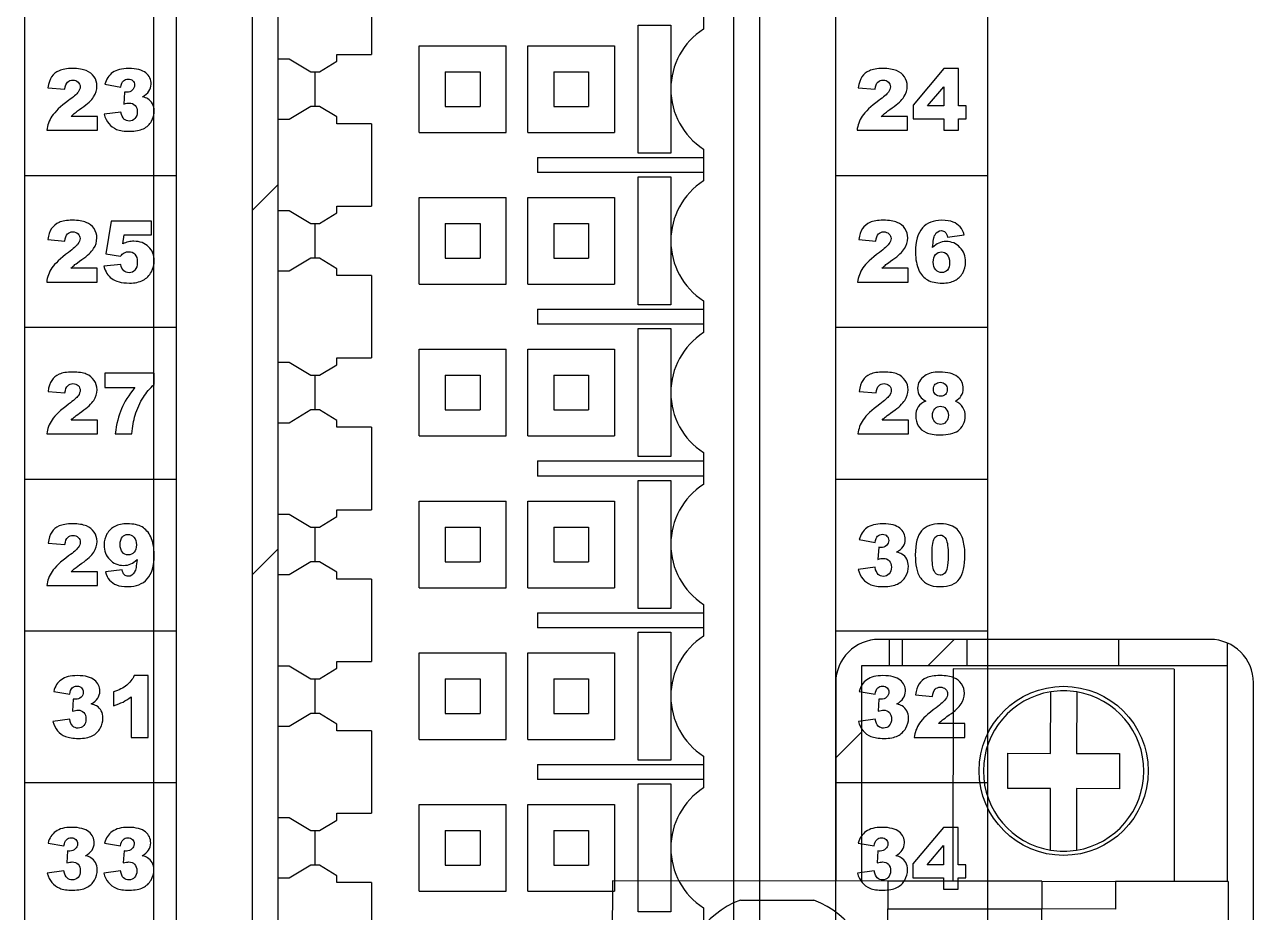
# Model space of a CAD drawing. Header units: millimetres. Extents: x 40 to 426, y -286 to 20.
# Drawn here: x 278.77 to 307.1, y -203.88 to -183.4 of the extents above; entities that cross this region are included whole.
import ezdxf

# ---------------------------------------------------------------- set-up
doc = ezdxf.new("R2010")
doc.units = ezdxf.units.MM
doc.layers.add('02___PRT_ALL_AXES', color=7, linetype='Continuous')

# ---------------------------------------------------------------- blocks, each defined once
blk = doc.blocks.new('MOD_DIM780')
at = {"linetype": 'Continuous'}
for p, q in [((115.619, 48.361), (115.619, 128.861)), ((126.119, 48.361), (126.119, 128.861)), ((115.019, 128.161), (115.019, 48.561)), ((126.719, 48.561), (126.719, 128.161)), ((109.769, 125.111), (109.769, 51.611)), ((113.269, 51.611), (113.269, 125.111)), ((128.469, 51.611), (128.469, 125.111)), ((131.969, 125.111), (131.969, 51.611)), ((117.769, 87.811), (117.769, 85.911)), ((125.419, 87.228), (125.419, 86.494)), ((123.918, 83.636), (123.918, 86.586)), ((123.918, 86.586), (124.669, 86.586)), ((124.669, 86.586), (124.669, 85.115)), ((116.97, 85.753), (116.969, 85.911)), ((116.969, 85.911), (117.769, 85.911)), ((118.869, 84.111), (118.869, 86.111)), ((118.869, 86.111), (120.869, 86.111)), ((120.869, 84.111), (120.869, 86.111)), ((121.369, 84.111), (121.369, 86.111)), ((121.369, 86.111), (123.369, 86.111)), ((123.369, 86.111), (123.369, 84.111)), ((115.619, 85.811), (115.869, 85.811)), ((115.869, 85.811), (116.369, 85.511)), ((116.566, 85.511), (116.97, 85.753)), ((130.963, 85.585), (130.254, 84.742)), ((131.302, 85.585), (130.963, 85.585)), ((131.302, 84.724), (131.302, 85.585)), ((116.369, 85.511), (116.566, 85.511)), ((116.469, 84.711), (116.469, 85.511)), ((119.469, 85.511), (119.469, 84.711)), ((119.469, 85.511), (120.269, 85.511)), ((120.269, 85.511), (120.269, 84.711)), ((121.969, 85.511), (121.969, 84.711)), ((121.969, 85.511), (122.769, 85.511)), ((122.769, 85.511), (122.769, 84.711)), ((110.309, 85.138), (110.698, 85.106)), ((111.623, 85.222), (111.991, 85.156)), ((112.075, 85.043), (112.054, 84.765)), ((124.669, 85.107), (124.669, 83.636)), ((128.99, 85.138), (129.379, 85.106)), ((130.587, 84.724), (130.963, 85.164)), ((130.963, 85.164), (130.963, 84.724)), ((116.369, 84.711), (115.869, 84.41)), ((116.566, 84.711), (116.369, 84.711)), ((116.97, 84.468), (116.566, 84.711)), ((119.469, 84.711), (120.269, 84.711)), ((121.969, 84.711), (122.769, 84.711)), ((130.254, 84.742), (130.254, 84.422)), ((130.963, 84.724), (130.587, 84.724)), ((131.477, 84.724), (131.302, 84.724)), ((131.477, 84.422), (131.477, 84.724)), ((111.447, 84.478), (110.84, 84.478)), ((111.447, 84.161), (111.447, 84.478)), ((111.991, 84.582), (111.602, 84.53)), ((116.969, 84.311), (116.97, 84.468)), ((130.128, 84.478), (129.521, 84.478)), ((130.128, 84.161), (130.128, 84.478)), ((110.28, 84.161), (111.447, 84.161)), ((115.869, 84.41), (115.619, 84.41)), ((117.769, 84.311), (116.969, 84.311)), ((117.769, 84.311), (117.769, 82.411)), ((128.961, 84.161), (130.128, 84.161)), ((130.254, 84.422), (130.963, 84.422)), ((130.963, 84.422), (130.963, 84.161)), ((130.963, 84.161), (131.302, 84.161)), ((131.302, 84.422), (131.477, 84.422)), ((131.302, 84.161), (131.302, 84.422)), ((118.869, 84.111), (120.869, 84.111)), ((121.369, 84.111), (123.369, 84.111)), ((124.669, 83.636), (123.918, 83.636)), ((125.419, 83.728), (125.419, 82.994)), ((121.594, 83.536), (121.594, 83.186)), ((121.594, 83.536), (125.419, 83.536)), ((113.269, 83.111), (109.769, 83.111)), ((125.419, 83.186), (121.594, 83.186)), ((123.918, 80.136), (123.918, 83.086)), ((123.918, 83.086), (124.669, 83.086)), ((124.669, 83.086), (124.669, 81.615)), ((131.969, 83.111), (128.469, 83.111)), ((115.019, 82.312), (115.619, 82.912)), ((118.869, 80.611), (118.869, 82.611)), ((118.869, 82.611), (120.869, 82.611)), ((120.869, 80.611), (120.869, 82.611)), ((121.369, 80.611), (121.369, 82.611)), ((121.369, 82.611), (123.369, 82.611)), ((123.369, 82.611), (123.369, 80.611)), ((115.619, 82.311), (115.869, 82.311)), ((115.869, 82.311), (116.369, 82.011)), ((116.566, 82.011), (116.97, 82.253)), ((116.97, 82.253), (116.969, 82.411)), ((116.969, 82.411), (117.769, 82.411)), ((111.769, 82.061), (111.646, 81.308)), ((112.693, 82.061), (111.769, 82.061)), ((112.693, 81.75), (112.693, 82.061)), ((116.369, 82.011), (116.566, 82.011)), ((116.469, 81.211), (116.469, 82.011)), ((119.469, 82.011), (119.469, 81.211)), ((119.469, 82.011), (120.269, 82.011)), ((120.269, 82.011), (120.269, 81.211)), ((121.969, 82.011), (121.969, 81.211)), ((121.969, 82.011), (122.769, 82.011)), ((122.769, 82.011), (122.769, 81.211)), ((110.307, 81.638), (110.697, 81.606)), ((112.034, 81.54), (112.067, 81.75)), ((112.067, 81.75), (112.693, 81.75)), ((124.669, 81.607), (124.669, 80.136)), ((129.004, 81.638), (129.393, 81.606)), ((131.047, 81.698), (131.434, 81.746)), ((111.989, 81.067), (111.596, 81.024)), ((111.646, 81.308), (111.978, 81.26)), ((116.369, 81.211), (115.869, 80.91)), ((116.566, 81.211), (116.369, 81.211)), ((116.97, 80.968), (116.566, 81.211)), ((119.469, 81.211), (120.269, 81.211)), ((121.969, 81.211), (122.769, 81.211)), ((111.446, 80.978), (110.838, 80.978)), ((111.446, 80.661), (111.446, 80.978)), ((115.869, 80.91), (115.619, 80.91)), ((116.969, 80.811), (116.97, 80.968)), ((117.769, 80.811), (116.969, 80.811)), ((117.769, 80.811), (117.769, 78.911)), ((130.142, 80.978), (129.535, 80.978)), ((130.142, 80.661), (130.142, 80.978)), ((110.279, 80.661), (111.446, 80.661)), ((118.869, 80.611), (120.869, 80.611)), ((121.369, 80.611), (123.369, 80.611)), ((128.975, 80.661), (130.142, 80.661)), ((125.419, 80.228), (125.419, 79.494)), ((121.594, 80.036), (121.594, 79.686)), ((121.594, 80.036), (125.419, 80.036)), ((124.669, 80.136), (123.918, 80.136)), ((113.269, 79.611), (109.769, 79.611)), ((125.419, 79.686), (121.594, 79.686)), ((131.969, 79.611), (128.469, 79.611)), ((123.918, 76.636), (123.918, 79.586)), ((123.918, 79.586), (124.669, 79.586)), ((124.669, 79.586), (124.669, 78.115)), ((118.869, 77.111), (118.869, 79.111)), ((118.869, 79.111), (120.869, 79.111)), ((120.869, 77.111), (120.869, 79.111)), ((121.369, 77.111), (121.369, 79.111)), ((121.369, 79.111), (123.369, 79.111)), ((123.369, 79.111), (123.369, 77.111)), ((115.619, 78.811), (115.869, 78.811)), ((115.869, 78.811), (116.369, 78.511)), ((116.97, 78.753), (116.969, 78.911)), ((116.969, 78.911), (117.769, 78.911)), ((111.621, 78.561), (111.621, 78.232)), ((112.757, 78.561), (111.621, 78.561)), ((112.757, 78.298), (112.757, 78.561)), ((116.369, 78.511), (116.566, 78.511)), ((116.469, 77.711), (116.469, 78.511)), ((116.566, 78.511), (116.97, 78.753)), ((119.469, 78.511), (120.269, 78.511)), ((119.469, 78.511), (119.469, 77.711)), ((120.269, 78.511), (120.269, 77.711)), ((121.969, 78.511), (122.769, 78.511)), ((121.969, 78.511), (121.969, 77.711)), ((122.769, 78.511), (122.769, 77.711)), ((111.621, 78.232), (112.313, 78.232)), ((110.31, 78.138), (110.7, 78.106)), ((124.669, 78.107), (124.669, 76.636)), ((129.009, 78.138), (129.399, 78.106)), ((116.369, 77.711), (115.869, 77.41)), ((116.566, 77.711), (116.369, 77.711)), ((116.97, 77.468), (116.566, 77.711)), ((119.469, 77.711), (120.269, 77.711)), ((121.969, 77.711), (122.769, 77.711)), ((111.449, 77.478), (110.841, 77.478)), ((111.449, 77.161), (111.449, 77.478)), ((115.869, 77.41), (115.619, 77.41)), ((116.969, 77.311), (116.97, 77.468)), ((130.148, 77.478), (129.54, 77.478)), ((130.148, 77.161), (130.148, 77.478)), ((110.282, 77.161), (111.449, 77.161)), ((111.857, 77.161), (112.245, 77.161)), ((117.769, 77.311), (116.969, 77.311)), ((117.769, 77.311), (117.769, 75.411)), ((118.869, 77.111), (120.869, 77.111)), ((121.369, 77.111), (123.369, 77.111)), ((128.981, 77.161), (130.148, 77.161)), ((121.594, 76.536), (125.419, 76.536)), ((121.594, 76.536), (121.594, 76.186)), ((124.669, 76.636), (123.918, 76.636)), ((125.419, 76.728), (125.419, 75.994)), ((113.269, 76.111), (109.769, 76.111)), ((125.419, 76.186), (121.594, 76.186)), ((123.918, 76.086), (124.669, 76.086)), ((123.918, 73.136), (123.918, 76.086)), ((124.669, 76.086), (124.669, 74.615)), ((131.969, 76.111), (128.469, 76.111)), ((116.97, 75.253), (116.969, 75.411)), ((116.969, 75.411), (117.769, 75.411)), ((118.869, 73.611), (118.869, 75.611)), ((118.869, 75.611), (120.869, 75.611)), ((120.869, 73.611), (120.869, 75.611)), ((121.369, 75.611), (123.369, 75.611)), ((121.369, 73.611), (121.369, 75.611)), ((123.369, 75.611), (123.369, 73.611)), ((115.619, 75.311), (115.869, 75.311)), ((115.869, 75.311), (116.369, 75.011)), ((116.566, 75.011), (116.97, 75.253)), ((116.369, 75.011), (116.566, 75.011)), ((116.469, 74.211), (116.469, 75.011)), ((119.469, 75.011), (120.269, 75.011)), ((119.469, 75.011), (119.469, 74.211)), ((120.269, 75.011), (120.269, 74.211)), ((121.969, 75.011), (122.769, 75.011)), ((121.969, 75.011), (121.969, 74.211)), ((122.769, 75.011), (122.769, 74.211)), ((110.311, 74.638), (110.7, 74.606)), ((115.019, 73.912), (115.619, 74.512)), ((124.669, 74.607), (124.669, 73.136)), ((129.01, 74.722), (129.378, 74.656)), ((129.462, 74.543), (129.442, 74.265)), ((111.449, 73.978), (110.842, 73.978)), ((111.449, 73.661), (111.449, 73.978)), ((112.019, 74.024), (111.632, 73.975)), ((116.369, 74.211), (115.869, 73.91)), ((116.566, 74.211), (116.369, 74.211)), ((116.97, 73.968), (116.566, 74.211)), ((116.969, 73.811), (116.97, 73.968)), ((119.469, 74.211), (120.269, 74.211)), ((121.969, 74.211), (122.769, 74.211)), ((129.378, 74.082), (128.989, 74.03)), ((110.282, 73.661), (111.449, 73.661)), ((115.869, 73.91), (115.619, 73.91)), ((117.769, 73.811), (116.969, 73.811)), ((117.769, 73.811), (117.769, 71.911)), ((118.869, 73.611), (120.869, 73.611)), ((121.369, 73.611), (123.369, 73.611)), ((124.669, 73.136), (123.918, 73.136)), ((125.419, 73.228), (125.419, 72.494)), ((121.594, 73.036), (125.419, 73.036)), ((121.594, 73.036), (121.594, 72.686)), ((113.269, 72.611), (109.769, 72.611)), ((125.419, 72.686), (121.594, 72.686)), ((123.918, 72.586), (124.669, 72.586)), ((123.918, 69.636), (123.918, 72.586)), ((124.669, 72.586), (124.669, 71.115)), ((131.969, 72.611), (128.469, 72.611)), ((118.869, 72.111), (120.869, 72.111)), ((118.869, 70.111), (118.869, 72.111)), ((120.869, 70.111), (120.869, 72.111)), ((121.369, 72.111), (123.369, 72.111)), ((121.369, 70.111), (121.369, 72.111)), ((123.369, 72.111), (123.369, 70.111)), ((115.619, 71.811), (115.869, 71.811)), ((115.869, 71.811), (116.369, 71.511)), ((116.566, 71.511), (116.97, 71.753)), ((116.969, 71.911), (117.769, 71.911)), ((116.97, 71.753), (116.969, 71.911)), ((112.618, 71.585), (112.296, 71.585)), ((112.618, 70.161), (112.618, 71.585)), ((116.369, 71.511), (116.566, 71.511)), ((116.469, 70.711), (116.469, 71.511)), ((119.469, 71.511), (120.269, 71.511)), ((119.469, 71.511), (119.469, 70.711)), ((120.269, 71.511), (120.269, 70.711)), ((121.969, 71.511), (122.769, 71.511)), ((121.969, 71.511), (121.969, 70.711)), ((122.769, 71.511), (122.769, 70.711)), ((110.442, 71.222), (110.809, 71.156)), ((111.816, 71.209), (111.816, 70.89)), ((129.013, 71.222), (129.381, 71.156)), ((130.308, 71.138), (130.698, 71.106)), ((110.893, 71.043), (110.873, 70.765)), ((112.224, 71.094), (112.224, 70.161)), ((124.669, 71.107), (124.669, 69.636)), ((129.465, 71.043), (129.445, 70.765)), ((110.809, 70.582), (110.421, 70.53)), ((116.369, 70.711), (115.869, 70.41)), ((116.566, 70.711), (116.369, 70.711)), ((116.97, 70.468), (116.566, 70.711)), ((119.469, 70.711), (120.269, 70.711)), ((121.969, 70.711), (122.769, 70.711)), ((129.381, 70.582), (128.992, 70.53)), ((115.869, 70.41), (115.619, 70.41)), ((116.969, 70.311), (116.97, 70.468)), ((117.769, 70.311), (116.969, 70.311)), ((117.769, 70.311), (117.769, 68.411)), ((131.446, 70.478), (130.839, 70.478)), ((131.446, 70.161), (131.446, 70.478)), ((112.224, 70.161), (112.618, 70.161)), ((118.869, 70.111), (120.869, 70.111)), ((121.369, 70.111), (123.369, 70.111)), ((130.279, 70.161), (131.446, 70.161)), ((125.419, 69.728), (125.419, 68.994)), ((121.594, 69.536), (125.419, 69.536)), ((121.594, 69.536), (121.594, 69.186)), ((124.669, 69.636), (123.918, 69.636)), ((125.419, 69.186), (121.594, 69.186)), ((113.269, 69.111), (109.769, 69.111)), ((123.918, 69.086), (124.669, 69.086)), ((123.918, 66.136), (123.918, 69.086)), ((124.669, 69.086), (124.669, 67.615)), ((131.969, 69.111), (128.469, 69.111)), ((118.869, 68.611), (120.869, 68.611)), ((118.869, 66.611), (118.869, 68.611)), ((120.869, 66.611), (120.869, 68.611)), ((121.369, 68.611), (123.369, 68.611)), ((121.369, 66.611), (121.369, 68.611)), ((123.369, 68.611), (123.369, 66.611)), ((115.619, 68.311), (115.869, 68.311)), ((115.869, 68.311), (116.369, 68.011)), ((116.969, 68.411), (117.769, 68.411)), ((116.97, 68.253), (116.969, 68.411)), ((116.369, 68.011), (116.566, 68.011)), ((116.469, 67.211), (116.469, 68.011)), ((116.566, 68.011), (116.97, 68.253)), ((119.469, 68.011), (120.269, 68.011)), ((119.469, 68.011), (119.469, 67.211)), ((120.269, 68.011), (120.269, 67.211)), ((121.969, 68.011), (122.769, 68.011)), ((121.969, 68.011), (121.969, 67.211)), ((122.769, 68.011), (122.769, 67.211)), ((130.954, 68.085), (130.245, 67.242)), ((131.293, 68.085), (130.954, 68.085)), ((131.293, 67.224), (131.293, 68.085)), ((110.31, 67.722), (110.677, 67.656)), ((111.614, 67.722), (111.982, 67.656)), ((128.991, 67.722), (129.358, 67.656)), ((110.761, 67.543), (110.741, 67.265)), ((112.066, 67.543), (112.046, 67.265)), ((124.669, 67.607), (124.669, 66.136)), ((129.442, 67.543), (129.422, 67.265)), ((130.579, 67.224), (130.954, 67.664)), ((130.954, 67.664), (130.954, 67.224)), ((116.369, 67.211), (115.869, 66.91)), ((116.566, 67.211), (116.369, 67.211)), ((116.97, 66.968), (116.566, 67.211)), ((119.469, 67.211), (120.269, 67.211)), ((121.969, 67.211), (122.769, 67.211)), ((130.245, 67.242), (130.245, 66.922)), ((130.954, 67.224), (130.579, 67.224)), ((131.469, 67.224), (131.293, 67.224)), ((131.469, 66.922), (131.469, 67.224)), ((110.677, 67.082), (110.289, 67.03)), ((111.982, 67.082), (111.593, 67.03)), ((115.869, 66.91), (115.619, 66.91)), ((116.969, 66.811), (116.97, 66.968)), ((129.358, 67.082), (128.97, 67.03)), ((130.245, 66.922), (130.954, 66.922)), ((130.954, 66.922), (130.954, 66.661)), ((131.293, 66.922), (131.469, 66.922)), ((131.293, 66.661), (131.293, 66.922)), ((117.769, 66.811), (116.969, 66.811)), ((117.769, 66.811), (117.769, 64.911)), ((118.869, 66.611), (120.869, 66.611)), ((121.369, 66.611), (123.369, 66.611)), ((130.954, 66.661), (131.293, 66.661)), ((124.669, 66.136), (123.918, 66.136)), ((125.419, 66.228), (125.419, 65.494))]:
    blk.add_line(p, q, dxfattribs=at)
for centre, radius, start, end in [((126.319, 85.111), 1.65, 123.0557, 236.9443), ((126.319, 81.611), 1.65, 123.0557, 236.9443), ((126.319, 78.111), 1.65, 123.0557, 236.9443), ((130.893, 78.208), 1.071, 270.0061, 282.0044), ((126.319, 74.611), 1.65, 123.0557, 236.9443), ((126.319, 71.111), 1.65, 123.0557, 236.9443), ((126.319, 67.611), 1.65, 123.0557, 236.9443)]:
    blk.add_arc(centre, radius, start, end, dxfattribs=at)
for points in [[(110.873, 85.585), (110.741, 85.585), (110.639, 85.567), (110.565, 85.535)], [(111.192, 85.537), (111.116, 85.568), (111.01, 85.585), (110.873, 85.585)], [(112.168, 85.585), (112.009, 85.585), (111.885, 85.553), (111.799, 85.491)], [(112.564, 85.482), (112.482, 85.55), (112.351, 85.585), (112.168, 85.585)], [(129.554, 85.585), (129.422, 85.585), (129.32, 85.567), (129.246, 85.535)], [(129.873, 85.537), (129.797, 85.568), (129.691, 85.585), (129.554, 85.585)], [(110.393, 85.394), (110.352, 85.332), (110.324, 85.247), (110.309, 85.138)], [(110.565, 85.535), (110.49, 85.502), (110.433, 85.455), (110.393, 85.394)], [(110.762, 85.271), (110.793, 85.302), (110.834, 85.318), (110.884, 85.318)], [(110.884, 85.318), (110.931, 85.318), (110.971, 85.303), (111.002, 85.272)], [(111.372, 85.394), (111.328, 85.459), (111.269, 85.506), (111.192, 85.537)], [(111.438, 85.177), (111.438, 85.257), (111.416, 85.329), (111.372, 85.394)], [(111.799, 85.491), (111.712, 85.428), (111.653, 85.338), (111.623, 85.222)], [(111.991, 85.156), (112, 85.225), (112.02, 85.273), (112.049, 85.301)], [(112.049, 85.301), (112.077, 85.329), (112.115, 85.343), (112.16, 85.343)], [(112.16, 85.343), (112.204, 85.343), (112.24, 85.33), (112.265, 85.304)], [(112.265, 85.304), (112.29, 85.279), (112.304, 85.245), (112.304, 85.203)], [(112.687, 85.225), (112.687, 85.329), (112.646, 85.414), (112.564, 85.482)], [(129.073, 85.394), (129.033, 85.332), (129.005, 85.247), (128.99, 85.138)], [(129.246, 85.535), (129.171, 85.502), (129.114, 85.455), (129.073, 85.394)], [(129.443, 85.271), (129.474, 85.302), (129.515, 85.318), (129.565, 85.318)], [(129.565, 85.318), (129.612, 85.318), (129.651, 85.303), (129.683, 85.272)], [(130.053, 85.394), (130.009, 85.459), (129.949, 85.506), (129.873, 85.537)], [(130.118, 85.177), (130.118, 85.257), (130.097, 85.329), (130.053, 85.394)], [(110.698, 85.106), (110.709, 85.184), (110.73, 85.24), (110.762, 85.271)], [(111.002, 85.039), (110.97, 84.994), (110.897, 84.929), (110.783, 84.845)], [(111.002, 85.272), (111.034, 85.242), (111.05, 85.205), (111.05, 85.163)], [(111.05, 85.163), (111.05, 85.123), (111.034, 85.082), (111.002, 85.039)], [(111.362, 84.932), (111.412, 85.01), (111.438, 85.091), (111.438, 85.177)], [(112.125, 85.038), (112.113, 85.038), (112.096, 85.039), (112.075, 85.043)], [(112.252, 85.087), (112.218, 85.055), (112.176, 85.038), (112.125, 85.038)], [(112.304, 85.203), (112.304, 85.158), (112.287, 85.119), (112.252, 85.087)], [(112.487, 84.932), (112.554, 84.969), (112.604, 85.012), (112.637, 85.061)], [(112.637, 85.061), (112.67, 85.11), (112.687, 85.164), (112.687, 85.225)], [(129.379, 85.106), (129.39, 85.184), (129.411, 85.24), (129.443, 85.271)], [(129.683, 85.039), (129.651, 84.994), (129.578, 84.929), (129.464, 84.845)], [(129.683, 85.272), (129.715, 85.242), (129.731, 85.205), (129.731, 85.163)], [(129.731, 85.163), (129.731, 85.123), (129.715, 85.082), (129.683, 85.039)], [(130.043, 84.932), (130.093, 85.01), (130.118, 85.091), (130.118, 85.177)], [(110.783, 84.845), (110.596, 84.707), (110.469, 84.587), (110.401, 84.485)], [(111.09, 84.677), (111.222, 84.769), (111.312, 84.854), (111.362, 84.932)], [(112.054, 84.765), (112.108, 84.78), (112.15, 84.788), (112.181, 84.788)], [(112.181, 84.788), (112.238, 84.788), (112.283, 84.77), (112.316, 84.734)], [(112.316, 84.734), (112.35, 84.698), (112.367, 84.649), (112.367, 84.584)], [(112.611, 84.885), (112.583, 84.903), (112.541, 84.919), (112.487, 84.932)], [(112.719, 84.772), (112.693, 84.819), (112.657, 84.857), (112.611, 84.885)], [(112.758, 84.605), (112.758, 84.67), (112.745, 84.725), (112.719, 84.772)], [(129.464, 84.845), (129.277, 84.707), (129.15, 84.587), (129.082, 84.485)], [(129.771, 84.677), (129.903, 84.769), (129.993, 84.854), (130.043, 84.932)], [(110.401, 84.485), (110.334, 84.384), (110.294, 84.275), (110.28, 84.161)], [(110.84, 84.478), (110.875, 84.512), (110.906, 84.541), (110.933, 84.562)], [(110.933, 84.562), (110.959, 84.584), (111.012, 84.622), (111.09, 84.677)], [(111.602, 84.53), (111.627, 84.442), (111.663, 84.37), (111.711, 84.313)], [(112.061, 84.419), (112.029, 84.449), (112.006, 84.504), (111.991, 84.582)], [(112.314, 84.431), (112.28, 84.393), (112.236, 84.374), (112.184, 84.374)], [(112.367, 84.584), (112.367, 84.52), (112.349, 84.469), (112.314, 84.431)], [(112.694, 84.37), (112.736, 84.444), (112.758, 84.523), (112.758, 84.605)], [(129.082, 84.485), (129.015, 84.384), (128.974, 84.275), (128.961, 84.161)], [(129.521, 84.478), (129.556, 84.512), (129.587, 84.541), (129.614, 84.562)], [(129.614, 84.562), (129.64, 84.584), (129.693, 84.622), (129.771, 84.677)], [(111.711, 84.313), (111.758, 84.255), (111.819, 84.211), (111.892, 84.182)], [(111.892, 84.182), (111.966, 84.152), (112.066, 84.137), (112.194, 84.137)], [(112.184, 84.374), (112.135, 84.374), (112.094, 84.388), (112.061, 84.419)], [(112.194, 84.137), (112.324, 84.137), (112.43, 84.158), (112.51, 84.197)], [(112.51, 84.197), (112.59, 84.237), (112.651, 84.295), (112.694, 84.37)], [(110.391, 81.894), (110.35, 81.832), (110.323, 81.747), (110.307, 81.638)], [(110.563, 82.035), (110.489, 82.002), (110.432, 81.955), (110.391, 81.894)], [(110.872, 82.085), (110.74, 82.085), (110.638, 82.067), (110.563, 82.035)], [(111.191, 82.037), (111.114, 82.068), (111.008, 82.085), (110.872, 82.085)], [(111.37, 81.894), (111.326, 81.959), (111.267, 82.006), (111.191, 82.037)], [(111.436, 81.677), (111.436, 81.757), (111.414, 81.829), (111.37, 81.894)], [(129.087, 81.894), (129.047, 81.832), (129.019, 81.747), (129.004, 81.638)], [(129.259, 82.035), (129.185, 82.002), (129.128, 81.955), (129.087, 81.894)], [(129.568, 82.085), (129.436, 82.085), (129.334, 82.067), (129.259, 82.035)], [(129.887, 82.037), (129.81, 82.068), (129.704, 82.085), (129.568, 82.085)], [(130.066, 81.894), (130.023, 81.959), (129.963, 82.006), (129.887, 82.037)], [(130.132, 81.677), (130.132, 81.757), (130.11, 81.829), (130.066, 81.894)], [(130.469, 81.908), (130.362, 81.79), (130.31, 81.605), (130.31, 81.353)], [(130.912, 82.085), (130.723, 82.085), (130.575, 82.025), (130.469, 81.908)], [(131.175, 82.045), (131.11, 82.071), (131.022, 82.085), (130.912, 82.085)], [(131.336, 81.932), (131.294, 81.982), (131.24, 82.02), (131.175, 82.045)], [(131.434, 81.746), (131.411, 81.82), (131.379, 81.883), (131.336, 81.932)], [(110.697, 81.606), (110.707, 81.684), (110.729, 81.74), (110.76, 81.771)], [(110.76, 81.771), (110.792, 81.802), (110.833, 81.818), (110.882, 81.818)], [(110.882, 81.818), (110.93, 81.818), (110.969, 81.803), (111.001, 81.772)], [(111.048, 81.663), (111.048, 81.623), (111.032, 81.582), (111, 81.539)], [(111.001, 81.772), (111.032, 81.742), (111.048, 81.705), (111.048, 81.663)], [(111.361, 81.432), (111.41, 81.51), (111.436, 81.591), (111.436, 81.677)], [(112.288, 81.601), (112.246, 81.601), (112.204, 81.596), (112.162, 81.586)], [(112.628, 81.474), (112.541, 81.558), (112.427, 81.601), (112.288, 81.601)], [(129.393, 81.606), (129.404, 81.684), (129.425, 81.74), (129.456, 81.771)], [(129.456, 81.771), (129.488, 81.802), (129.529, 81.818), (129.578, 81.818)], [(129.578, 81.818), (129.626, 81.818), (129.665, 81.803), (129.697, 81.772)], [(129.697, 81.772), (129.728, 81.742), (129.745, 81.705), (129.745, 81.663)], [(129.745, 81.663), (129.745, 81.623), (129.728, 81.582), (129.697, 81.539)], [(130.057, 81.432), (130.107, 81.51), (130.132, 81.591), (130.132, 81.677)], [(130.704, 81.456), (130.716, 81.606), (130.735, 81.704), (130.76, 81.751)], [(130.76, 81.751), (130.795, 81.813), (130.845, 81.846), (130.908, 81.846)], [(131.018, 81.595), (130.953, 81.595), (130.896, 81.583), (130.848, 81.56)], [(130.908, 81.846), (130.942, 81.846), (130.972, 81.834), (130.995, 81.812)], [(130.995, 81.812), (131.02, 81.789), (131.037, 81.751), (131.047, 81.698)], [(131.333, 81.461), (131.248, 81.55), (131.142, 81.595), (131.018, 81.595)], [(110.782, 81.345), (110.595, 81.207), (110.468, 81.087), (110.4, 80.985)], [(111, 81.539), (110.968, 81.494), (110.896, 81.429), (110.782, 81.345)], [(111.088, 81.177), (111.22, 81.269), (111.311, 81.354), (111.361, 81.432)], [(111.978, 81.26), (112.008, 81.295), (112.037, 81.32), (112.063, 81.333)], [(112.162, 81.586), (112.12, 81.576), (112.077, 81.56), (112.034, 81.54)], [(112.063, 81.333), (112.098, 81.351), (112.134, 81.361), (112.172, 81.361)], [(112.172, 81.361), (112.232, 81.361), (112.278, 81.341), (112.314, 81.302)], [(112.76, 81.154), (112.76, 81.282), (112.716, 81.389), (112.628, 81.474)], [(129.478, 81.345), (129.291, 81.207), (129.164, 81.087), (129.096, 80.985)], [(129.697, 81.539), (129.664, 81.494), (129.592, 81.429), (129.478, 81.345)], [(129.785, 81.177), (129.917, 81.269), (130.007, 81.354), (130.057, 81.432)], [(130.31, 81.353), (130.31, 81.18), (130.335, 81.042), (130.385, 80.937)], [(130.848, 81.56), (130.798, 81.537), (130.75, 81.503), (130.704, 81.456)], [(130.772, 81.294), (130.808, 81.334), (130.854, 81.354), (130.909, 81.354)], [(130.909, 81.354), (130.961, 81.354), (131.005, 81.333), (131.041, 81.292)], [(131.464, 81.122), (131.464, 81.259), (131.42, 81.371), (131.333, 81.461)], [(110.838, 80.978), (110.874, 81.012), (110.904, 81.041), (110.931, 81.062)], [(110.931, 81.062), (110.958, 81.084), (111.01, 81.122), (111.088, 81.177)], [(112.056, 80.922), (112.021, 80.955), (111.999, 81.004), (111.989, 81.067)], [(112.314, 81.302), (112.35, 81.263), (112.368, 81.202), (112.368, 81.119)], [(112.368, 81.119), (112.368, 81.037), (112.35, 80.976), (112.315, 80.935)], [(112.692, 80.894), (112.737, 80.977), (112.76, 81.064), (112.76, 81.154)], [(129.535, 80.978), (129.57, 81.012), (129.6, 81.041), (129.627, 81.062)], [(129.627, 81.062), (129.654, 81.084), (129.706, 81.122), (129.785, 81.177)], [(130.718, 81.122), (130.718, 81.196), (130.736, 81.254), (130.772, 81.294)], [(130.775, 80.943), (130.737, 80.986), (130.718, 81.046), (130.718, 81.122)], [(131.041, 81.292), (131.077, 81.25), (131.095, 81.19), (131.095, 81.111)], [(131.095, 81.111), (131.095, 81.034), (131.078, 80.976), (131.044, 80.937)], [(131.398, 80.869), (131.442, 80.945), (131.464, 81.029), (131.464, 81.122)], [(110.4, 80.985), (110.332, 80.884), (110.292, 80.775), (110.279, 80.661)], [(111.596, 81.024), (111.615, 80.958), (111.639, 80.903), (111.667, 80.859)], [(111.667, 80.859), (111.696, 80.815), (111.733, 80.775), (111.779, 80.741)], [(112.181, 80.874), (112.132, 80.874), (112.09, 80.89), (112.056, 80.922)], [(112.315, 80.935), (112.279, 80.894), (112.235, 80.874), (112.181, 80.874)], [(112.501, 80.703), (112.583, 80.747), (112.647, 80.81), (112.692, 80.894)], [(129.096, 80.985), (129.028, 80.884), (128.988, 80.775), (128.975, 80.661)], [(130.385, 80.937), (130.436, 80.832), (130.504, 80.756), (130.589, 80.708)], [(130.915, 80.879), (130.86, 80.879), (130.813, 80.9), (130.775, 80.943)], [(131.044, 80.937), (131.009, 80.898), (130.966, 80.879), (130.915, 80.879)], [(131.216, 80.695), (131.294, 80.734), (131.354, 80.792), (131.398, 80.869)], [(111.779, 80.741), (111.825, 80.707), (111.881, 80.68), (111.947, 80.663)], [(111.947, 80.663), (112.013, 80.646), (112.092, 80.637), (112.185, 80.637)], [(112.185, 80.637), (112.313, 80.637), (112.419, 80.659), (112.501, 80.703)], [(130.589, 80.708), (130.673, 80.661), (130.786, 80.637), (130.926, 80.637)], [(130.926, 80.637), (131.042, 80.637), (131.139, 80.657), (131.216, 80.695)], [(110.566, 78.535), (110.492, 78.502), (110.434, 78.455), (110.394, 78.394)], [(110.875, 78.585), (110.743, 78.585), (110.641, 78.567), (110.566, 78.535)], [(111.193, 78.537), (111.117, 78.568), (111.011, 78.585), (110.875, 78.585)], [(111.373, 78.394), (111.329, 78.459), (111.27, 78.506), (111.193, 78.537)], [(129.265, 78.535), (129.191, 78.502), (129.133, 78.455), (129.093, 78.394)], [(129.574, 78.585), (129.442, 78.585), (129.34, 78.567), (129.265, 78.535)], [(129.892, 78.537), (129.816, 78.568), (129.71, 78.585), (129.574, 78.585)], [(130.072, 78.394), (130.028, 78.459), (129.969, 78.506), (129.892, 78.537)], [(130.522, 78.498), (130.411, 78.424), (130.357, 78.328), (130.357, 78.211)], [(130.863, 78.585), (130.722, 78.585), (130.608, 78.556), (130.522, 78.498)], [(131.277, 78.477), (131.188, 78.548), (131.05, 78.585), (130.863, 78.585)], [(131.412, 78.208), (131.412, 78.316), (131.367, 78.406), (131.277, 78.477)], [(110.394, 78.394), (110.353, 78.332), (110.326, 78.247), (110.31, 78.138)], [(110.7, 78.106), (110.71, 78.184), (110.731, 78.24), (110.763, 78.271)], [(110.763, 78.271), (110.794, 78.302), (110.835, 78.318), (110.885, 78.318)], [(110.885, 78.318), (110.933, 78.318), (110.972, 78.303), (111.004, 78.272)], [(111.004, 78.272), (111.035, 78.242), (111.051, 78.205), (111.051, 78.163)], [(111.439, 78.177), (111.439, 78.257), (111.417, 78.329), (111.373, 78.394)], [(112.313, 78.232), (112.171, 78.056), (112.066, 77.89), (112.001, 77.736)], [(112.51, 78.009), (112.575, 78.112), (112.658, 78.208), (112.757, 78.298)], [(129.093, 78.394), (129.052, 78.332), (129.025, 78.247), (129.009, 78.138)], [(129.399, 78.106), (129.409, 78.184), (129.43, 78.24), (129.462, 78.271)], [(129.462, 78.271), (129.493, 78.302), (129.535, 78.318), (129.584, 78.318)], [(129.584, 78.318), (129.632, 78.318), (129.671, 78.303), (129.703, 78.272)], [(129.703, 78.272), (129.734, 78.242), (129.75, 78.205), (129.75, 78.163)], [(130.138, 78.177), (130.138, 78.257), (130.116, 78.329), (130.072, 78.394)], [(130.357, 78.211), (130.357, 78.14), (130.376, 78.077), (130.414, 78.022)], [(130.723, 78.188), (130.723, 78.235), (130.737, 78.273), (130.766, 78.303)], [(130.766, 78.303), (130.796, 78.332), (130.834, 78.348), (130.882, 78.348)], [(130.882, 78.348), (130.928, 78.348), (130.966, 78.332), (130.996, 78.302)], [(130.996, 78.302), (131.026, 78.271), (131.041, 78.232), (131.041, 78.184)], [(131.358, 78.032), (131.394, 78.086), (131.412, 78.145), (131.412, 78.208)], [(111.003, 78.039), (110.971, 77.994), (110.898, 77.929), (110.785, 77.845)], [(111.051, 78.163), (111.051, 78.123), (111.035, 78.082), (111.003, 78.039)], [(111.091, 77.677), (111.223, 77.769), (111.314, 77.854), (111.364, 77.932)], [(111.364, 77.932), (111.413, 78.01), (111.439, 78.091), (111.439, 78.177)], [(112.319, 77.588), (112.365, 77.742), (112.429, 77.883), (112.51, 78.009)], [(129.702, 78.039), (129.67, 77.994), (129.598, 77.929), (129.484, 77.845)], [(129.75, 78.163), (129.75, 78.123), (129.734, 78.082), (129.702, 78.039)], [(129.79, 77.677), (129.922, 77.769), (130.013, 77.854), (130.063, 77.932)], [(130.063, 77.932), (130.112, 78.01), (130.138, 78.091), (130.138, 78.177)], [(130.548, 77.913), (130.468, 77.882), (130.409, 77.838), (130.371, 77.78)], [(130.414, 78.022), (130.442, 77.982), (130.487, 77.946), (130.548, 77.913)], [(130.767, 78.071), (130.737, 78.1), (130.723, 78.14), (130.723, 78.188)], [(130.889, 78.027), (130.838, 78.027), (130.798, 78.041), (130.767, 78.071)], [(130.999, 78.071), (130.97, 78.041), (130.933, 78.027), (130.889, 78.027)], [(131.041, 78.184), (131.041, 78.138), (131.027, 78.099), (130.999, 78.071)], [(131.232, 77.913), (131.29, 77.951), (131.332, 77.991), (131.358, 78.032)], [(131.401, 77.769), (131.364, 77.828), (131.308, 77.877), (131.232, 77.913)], [(110.785, 77.845), (110.598, 77.707), (110.471, 77.587), (110.403, 77.485)], [(110.934, 77.562), (110.961, 77.584), (111.013, 77.622), (111.091, 77.677)], [(112.001, 77.736), (111.936, 77.581), (111.888, 77.389), (111.857, 77.161)], [(129.484, 77.845), (129.297, 77.707), (129.17, 77.587), (129.102, 77.485)], [(129.633, 77.562), (129.66, 77.584), (129.712, 77.622), (129.79, 77.677)], [(130.371, 77.78), (130.333, 77.723), (130.314, 77.654), (130.314, 77.572)], [(130.701, 77.586), (130.701, 77.651), (130.719, 77.702), (130.755, 77.74)], [(130.755, 77.74), (130.791, 77.779), (130.833, 77.798), (130.882, 77.798)], [(130.882, 77.798), (130.931, 77.798), (130.974, 77.778), (131.011, 77.738)], [(131.011, 77.738), (131.048, 77.698), (131.067, 77.648), (131.067, 77.587)], [(131.458, 77.57), (131.458, 77.643), (131.439, 77.709), (131.401, 77.769)], [(110.403, 77.485), (110.335, 77.384), (110.295, 77.275), (110.282, 77.161)], [(110.841, 77.478), (110.877, 77.512), (110.907, 77.541), (110.934, 77.562)], [(112.245, 77.161), (112.257, 77.325), (112.282, 77.467), (112.319, 77.588)], [(129.102, 77.485), (129.034, 77.384), (128.994, 77.275), (128.981, 77.161)], [(129.54, 77.478), (129.576, 77.512), (129.606, 77.541), (129.633, 77.562)], [(130.314, 77.572), (130.314, 77.488), (130.334, 77.412), (130.374, 77.344)], [(130.374, 77.344), (130.415, 77.275), (130.475, 77.224), (130.553, 77.189)], [(130.758, 77.434), (130.72, 77.473), (130.701, 77.524), (130.701, 77.586)], [(130.887, 77.376), (130.838, 77.376), (130.795, 77.395), (130.758, 77.434)], [(131.012, 77.435), (130.975, 77.395), (130.933, 77.376), (130.887, 77.376)], [(131.067, 77.587), (131.067, 77.525), (131.048, 77.475), (131.012, 77.435)], [(131.291, 77.233), (131.338, 77.266), (131.377, 77.313), (131.409, 77.374)], [(131.409, 77.374), (131.442, 77.435), (131.458, 77.5), (131.458, 77.57)], [(130.553, 77.189), (130.632, 77.155), (130.744, 77.137), (130.893, 77.137)], [(131.116, 77.16), (131.186, 77.175), (131.244, 77.2), (131.291, 77.233)], [(110.875, 75.085), (110.743, 75.085), (110.641, 75.067), (110.567, 75.035)], [(111.194, 75.037), (111.118, 75.068), (111.012, 75.085), (110.875, 75.085)], [(112.14, 75.085), (112.024, 75.085), (111.927, 75.065), (111.85, 75.026)], [(112.477, 75.012), (112.393, 75.06), (112.28, 75.085), (112.14, 75.085)], [(129.556, 75.085), (129.396, 75.085), (129.273, 75.053), (129.186, 74.991)], [(129.951, 74.982), (129.87, 75.05), (129.738, 75.085), (129.556, 75.085)], [(130.887, 75.085), (130.69, 75.085), (130.544, 75.031), (130.449, 74.925)], [(131.119, 75.049), (131.058, 75.072), (130.98, 75.085), (130.887, 75.085)], [(110.394, 74.894), (110.354, 74.832), (110.326, 74.747), (110.311, 74.638)], [(110.567, 75.035), (110.492, 75.002), (110.435, 74.955), (110.394, 74.894)], [(110.764, 74.771), (110.795, 74.802), (110.836, 74.818), (110.886, 74.818)], [(110.886, 74.818), (110.933, 74.818), (110.973, 74.803), (111.004, 74.772)], [(111.374, 74.894), (111.33, 74.959), (111.27, 75.006), (111.194, 75.037)], [(111.439, 74.677), (111.439, 74.757), (111.418, 74.829), (111.374, 74.894)], [(111.669, 74.853), (111.625, 74.776), (111.603, 74.691), (111.603, 74.598)], [(111.85, 75.026), (111.773, 74.986), (111.713, 74.929), (111.669, 74.853)], [(112.023, 74.784), (112.057, 74.822), (112.1, 74.842), (112.152, 74.842)], [(112.152, 74.842), (112.206, 74.842), (112.253, 74.82), (112.291, 74.777)], [(112.68, 74.783), (112.629, 74.888), (112.562, 74.964), (112.477, 75.012)], [(129.186, 74.991), (129.099, 74.928), (129.041, 74.838), (129.01, 74.722)], [(129.378, 74.656), (129.387, 74.725), (129.407, 74.773), (129.436, 74.801)], [(129.436, 74.801), (129.465, 74.829), (129.502, 74.843), (129.548, 74.843)], [(129.548, 74.843), (129.592, 74.843), (129.627, 74.83), (129.652, 74.804)], [(129.652, 74.804), (129.678, 74.779), (129.691, 74.745), (129.691, 74.703)], [(130.074, 74.725), (130.074, 74.829), (130.033, 74.914), (129.951, 74.982)], [(130.449, 74.925), (130.353, 74.818), (130.305, 74.632), (130.305, 74.366)], [(130.734, 74.727), (130.763, 74.792), (130.808, 74.826), (130.873, 74.826)], [(130.873, 74.826), (130.936, 74.826), (130.983, 74.793), (131.015, 74.729)], [(131.267, 74.959), (131.229, 74.996), (131.179, 75.026), (131.119, 75.049)], [(131.357, 74.841), (131.335, 74.882), (131.305, 74.921), (131.267, 74.959)], [(131.41, 74.698), (131.397, 74.752), (131.379, 74.8), (131.357, 74.841)], [(110.7, 74.606), (110.711, 74.684), (110.732, 74.74), (110.764, 74.771)], [(111.004, 74.539), (110.972, 74.494), (110.899, 74.429), (110.785, 74.345)], [(111.004, 74.772), (111.036, 74.742), (111.052, 74.705), (111.052, 74.663)], [(111.052, 74.663), (111.052, 74.623), (111.036, 74.582), (111.004, 74.539)], [(111.364, 74.432), (111.414, 74.51), (111.439, 74.591), (111.439, 74.677)], [(111.603, 74.598), (111.603, 74.462), (111.646, 74.349), (111.731, 74.26)], [(111.972, 74.609), (111.972, 74.686), (111.989, 74.745), (112.023, 74.784)], [(112.025, 74.429), (111.99, 74.471), (111.972, 74.531), (111.972, 74.609)], [(112.291, 74.777), (112.33, 74.734), (112.349, 74.675), (112.349, 74.599)], [(112.349, 74.599), (112.349, 74.525), (112.33, 74.468), (112.294, 74.428)], [(112.756, 74.368), (112.756, 74.54), (112.731, 74.678), (112.68, 74.783)], [(129.513, 74.538), (129.5, 74.538), (129.483, 74.539), (129.462, 74.543)], [(129.64, 74.587), (129.605, 74.555), (129.563, 74.538), (129.513, 74.538)], [(129.691, 74.703), (129.691, 74.658), (129.674, 74.619), (129.64, 74.587)], [(129.874, 74.432), (129.941, 74.469), (129.991, 74.512), (130.024, 74.561)], [(130.024, 74.561), (130.057, 74.61), (130.074, 74.664), (130.074, 74.725)], [(130.691, 74.365), (130.691, 74.541), (130.705, 74.662), (130.734, 74.727)], [(131.015, 74.729), (131.046, 74.665), (131.062, 74.54), (131.062, 74.355)], [(131.449, 74.371), (131.449, 74.484), (131.436, 74.593), (131.41, 74.698)], [(110.785, 74.345), (110.598, 74.207), (110.471, 74.087), (110.403, 73.985)], [(111.092, 74.177), (111.224, 74.269), (111.314, 74.354), (111.364, 74.432)], [(111.731, 74.26), (111.818, 74.171), (111.924, 74.127), (112.05, 74.127)], [(112.158, 74.367), (112.104, 74.367), (112.06, 74.387), (112.025, 74.429)], [(112.294, 74.428), (112.258, 74.387), (112.212, 74.367), (112.158, 74.367)], [(112.22, 74.16), (112.268, 74.182), (112.316, 74.217), (112.363, 74.265)], [(112.363, 74.265), (112.35, 74.114), (112.33, 74.016), (112.305, 73.97)], [(112.597, 73.813), (112.703, 73.93), (112.756, 74.115), (112.756, 74.368)], [(129.442, 74.265), (129.495, 74.28), (129.537, 74.288), (129.568, 74.288)], [(129.568, 74.288), (129.625, 74.288), (129.67, 74.27), (129.703, 74.234)], [(129.703, 74.234), (129.737, 74.198), (129.754, 74.149), (129.754, 74.084)], [(129.998, 74.385), (129.97, 74.403), (129.928, 74.419), (129.874, 74.432)], [(130.107, 74.272), (130.081, 74.319), (130.044, 74.357), (129.998, 74.385)], [(130.146, 74.105), (130.146, 74.17), (130.132, 74.225), (130.107, 74.272)], [(130.305, 74.366), (130.305, 74.258), (130.314, 74.159), (130.333, 74.069)], [(130.738, 74), (130.706, 74.065), (130.691, 74.187), (130.691, 74.365)], [(131.062, 74.355), (131.062, 74.228), (131.055, 74.134), (131.042, 74.075)], [(131.321, 73.813), (131.406, 73.931), (131.449, 74.117), (131.449, 74.371)], [(110.403, 73.985), (110.336, 73.884), (110.295, 73.775), (110.282, 73.661)], [(110.842, 73.978), (110.877, 74.012), (110.908, 74.041), (110.935, 74.062)], [(110.935, 74.062), (110.961, 74.084), (111.014, 74.122), (111.092, 74.177)], [(111.632, 73.975), (111.655, 73.9), (111.688, 73.838), (111.73, 73.788)], [(112.07, 73.908), (112.046, 73.931), (112.029, 73.969), (112.019, 74.024)], [(112.05, 74.127), (112.114, 74.127), (112.17, 74.137), (112.22, 74.16)], [(112.305, 73.97), (112.27, 73.907), (112.222, 73.876), (112.16, 73.876)], [(128.989, 74.03), (129.014, 73.942), (129.05, 73.87), (129.098, 73.813)], [(129.449, 73.919), (129.416, 73.949), (129.393, 74.004), (129.378, 74.082)], [(129.754, 74.084), (129.754, 74.02), (129.736, 73.969), (129.702, 73.931)], [(130.081, 73.87), (130.124, 73.944), (130.146, 74.023), (130.146, 74.105)], [(130.333, 74.069), (130.352, 73.98), (130.378, 73.91), (130.411, 73.858)], [(130.875, 73.902), (130.815, 73.902), (130.769, 73.935), (130.738, 74)], [(130.977, 73.943), (130.949, 73.916), (130.914, 73.902), (130.875, 73.902)], [(131.042, 74.075), (131.028, 74.015), (131.006, 73.971), (130.977, 73.943)], [(111.73, 73.788), (111.773, 73.739), (111.826, 73.701), (111.891, 73.675)], [(111.891, 73.675), (111.955, 73.65), (112.043, 73.637), (112.155, 73.637)], [(112.16, 73.876), (112.124, 73.876), (112.095, 73.886), (112.07, 73.908)], [(112.155, 73.637), (112.343, 73.637), (112.49, 73.695), (112.597, 73.813)], [(129.098, 73.813), (129.146, 73.755), (129.206, 73.711), (129.28, 73.682)], [(129.28, 73.682), (129.353, 73.652), (129.453, 73.637), (129.581, 73.637)], [(129.572, 73.874), (129.522, 73.874), (129.481, 73.888), (129.449, 73.919)], [(129.702, 73.931), (129.667, 73.893), (129.623, 73.874), (129.572, 73.874)], [(129.581, 73.637), (129.711, 73.637), (129.817, 73.658), (129.897, 73.697)], [(129.897, 73.697), (129.978, 73.737), (130.039, 73.795), (130.081, 73.87)], [(130.411, 73.858), (130.458, 73.786), (130.518, 73.73), (130.591, 73.693)], [(130.591, 73.693), (130.663, 73.656), (130.758, 73.637), (130.876, 73.637)], [(130.876, 73.637), (131.086, 73.637), (131.234, 73.695), (131.321, 73.813)], [(110.617, 71.491), (110.53, 71.428), (110.472, 71.338), (110.442, 71.222)], [(110.987, 71.585), (110.827, 71.585), (110.704, 71.553), (110.617, 71.491)], [(111.383, 71.482), (111.301, 71.55), (111.169, 71.585), (110.987, 71.585)], [(111.505, 71.225), (111.505, 71.329), (111.464, 71.414), (111.383, 71.482)], [(112.296, 71.585), (112.254, 71.497), (112.197, 71.422), (112.124, 71.363)], [(129.189, 71.491), (129.102, 71.428), (129.044, 71.338), (129.013, 71.222)], [(129.558, 71.585), (129.399, 71.585), (129.276, 71.553), (129.189, 71.491)], [(129.954, 71.482), (129.873, 71.55), (129.741, 71.585), (129.558, 71.585)], [(130.077, 71.225), (130.077, 71.329), (130.036, 71.414), (129.954, 71.482)], [(130.392, 71.394), (130.351, 71.332), (130.323, 71.247), (130.308, 71.138)], [(130.564, 71.535), (130.489, 71.502), (130.432, 71.455), (130.392, 71.394)], [(130.872, 71.585), (130.741, 71.585), (130.638, 71.567), (130.564, 71.535)], [(131.191, 71.537), (131.115, 71.568), (131.009, 71.585), (130.872, 71.585)], [(131.371, 71.394), (131.327, 71.459), (131.268, 71.506), (131.191, 71.537)], [(131.437, 71.177), (131.437, 71.257), (131.415, 71.329), (131.371, 71.394)], [(110.809, 71.156), (110.819, 71.225), (110.839, 71.273), (110.867, 71.301)], [(110.867, 71.301), (110.896, 71.329), (110.933, 71.343), (110.979, 71.343)], [(110.979, 71.343), (111.023, 71.343), (111.058, 71.33), (111.084, 71.304)], [(111.122, 71.203), (111.122, 71.158), (111.105, 71.119), (111.071, 71.087)], [(111.084, 71.304), (111.109, 71.279), (111.122, 71.245), (111.122, 71.203)], [(111.456, 71.061), (111.488, 71.11), (111.505, 71.164), (111.505, 71.225)], [(112.124, 71.363), (112.051, 71.303), (111.948, 71.251), (111.816, 71.209)], [(129.381, 71.156), (129.39, 71.225), (129.41, 71.273), (129.439, 71.301)], [(129.439, 71.301), (129.468, 71.329), (129.505, 71.343), (129.551, 71.343)], [(129.551, 71.343), (129.595, 71.343), (129.63, 71.33), (129.655, 71.304)], [(129.694, 71.203), (129.694, 71.158), (129.677, 71.119), (129.642, 71.087)], [(129.655, 71.304), (129.681, 71.279), (129.694, 71.245), (129.694, 71.203)], [(130.027, 71.061), (130.06, 71.11), (130.077, 71.164), (130.077, 71.225)], [(130.698, 71.106), (130.708, 71.184), (130.729, 71.24), (130.761, 71.271)], [(130.761, 71.271), (130.792, 71.302), (130.833, 71.318), (130.883, 71.318)], [(130.883, 71.318), (130.931, 71.318), (130.97, 71.303), (131.001, 71.272)], [(131.001, 71.272), (131.033, 71.242), (131.049, 71.205), (131.049, 71.163)], [(131.049, 71.163), (131.049, 71.123), (131.033, 71.082), (131.001, 71.039)], [(131.362, 70.932), (131.411, 71.01), (131.437, 71.091), (131.437, 71.177)], [(110.944, 71.038), (110.931, 71.038), (110.914, 71.039), (110.893, 71.043)], [(111.071, 71.087), (111.036, 71.055), (110.994, 71.038), (110.944, 71.038)], [(111.306, 70.932), (111.373, 70.969), (111.422, 71.012), (111.456, 71.061)], [(111.43, 70.885), (111.401, 70.903), (111.359, 70.919), (111.306, 70.932)], [(111.538, 70.772), (111.512, 70.819), (111.476, 70.857), (111.43, 70.885)], [(111.816, 70.89), (111.906, 70.917), (111.98, 70.946), (112.039, 70.976)], [(112.039, 70.976), (112.098, 71.006), (112.16, 71.045), (112.224, 71.094)], [(129.515, 71.038), (129.503, 71.038), (129.486, 71.039), (129.465, 71.043)], [(129.642, 71.087), (129.608, 71.055), (129.566, 71.038), (129.515, 71.038)], [(129.877, 70.932), (129.944, 70.969), (129.994, 71.012), (130.027, 71.061)], [(130.001, 70.885), (129.973, 70.903), (129.931, 70.919), (129.877, 70.932)], [(130.109, 70.772), (130.084, 70.819), (130.047, 70.857), (130.001, 70.885)], [(130.783, 70.845), (130.595, 70.707), (130.468, 70.587), (130.401, 70.485)], [(131.001, 71.039), (130.969, 70.994), (130.896, 70.929), (130.783, 70.845)], [(131.089, 70.677), (131.221, 70.769), (131.312, 70.854), (131.362, 70.932)], [(110.88, 70.419), (110.847, 70.449), (110.824, 70.504), (110.809, 70.582)], [(110.873, 70.765), (110.927, 70.78), (110.969, 70.788), (110.999, 70.788)], [(110.999, 70.788), (111.057, 70.788), (111.101, 70.77), (111.135, 70.734)], [(111.185, 70.584), (111.185, 70.52), (111.167, 70.469), (111.133, 70.431)], [(111.135, 70.734), (111.168, 70.698), (111.185, 70.649), (111.185, 70.584)], [(111.513, 70.37), (111.555, 70.444), (111.577, 70.523), (111.577, 70.605)], [(111.577, 70.605), (111.577, 70.67), (111.564, 70.725), (111.538, 70.772)], [(129.451, 70.419), (129.419, 70.449), (129.396, 70.504), (129.381, 70.582)], [(129.445, 70.765), (129.498, 70.78), (129.54, 70.788), (129.571, 70.788)], [(129.571, 70.788), (129.628, 70.788), (129.673, 70.77), (129.706, 70.734)], [(129.757, 70.584), (129.757, 70.52), (129.739, 70.469), (129.704, 70.431)], [(129.706, 70.734), (129.74, 70.698), (129.757, 70.649), (129.757, 70.584)], [(130.084, 70.37), (130.127, 70.444), (130.149, 70.523), (130.149, 70.605)], [(130.149, 70.605), (130.149, 70.67), (130.135, 70.725), (130.109, 70.772)], [(130.839, 70.478), (130.874, 70.512), (130.905, 70.541), (130.932, 70.562)], [(130.932, 70.562), (130.958, 70.584), (131.011, 70.622), (131.089, 70.677)], [(110.421, 70.53), (110.445, 70.442), (110.482, 70.37), (110.529, 70.313)], [(110.529, 70.313), (110.577, 70.255), (110.637, 70.211), (110.711, 70.182)], [(111.003, 70.374), (110.953, 70.374), (110.912, 70.388), (110.88, 70.419)], [(111.133, 70.431), (111.099, 70.393), (111.055, 70.374), (111.003, 70.374)], [(111.329, 70.197), (111.409, 70.237), (111.47, 70.295), (111.513, 70.37)], [(128.992, 70.53), (129.017, 70.442), (129.053, 70.37), (129.101, 70.313)], [(129.101, 70.313), (129.149, 70.255), (129.209, 70.211), (129.282, 70.182)], [(129.575, 70.374), (129.525, 70.374), (129.484, 70.388), (129.451, 70.419)], [(129.704, 70.431), (129.67, 70.393), (129.626, 70.374), (129.575, 70.374)], [(129.9, 70.197), (129.98, 70.237), (130.042, 70.295), (130.084, 70.37)], [(130.401, 70.485), (130.333, 70.384), (130.293, 70.275), (130.279, 70.161)], [(110.711, 70.182), (110.784, 70.152), (110.885, 70.137), (111.013, 70.137)], [(111.013, 70.137), (111.142, 70.137), (111.248, 70.158), (111.329, 70.197)], [(129.282, 70.182), (129.356, 70.152), (129.456, 70.137), (129.584, 70.137)], [(129.584, 70.137), (129.714, 70.137), (129.82, 70.158), (129.9, 70.197)], [(110.855, 68.085), (110.696, 68.085), (110.572, 68.053), (110.486, 67.991)], [(111.251, 67.982), (111.169, 68.05), (111.037, 68.085), (110.855, 68.085)], [(112.16, 68.085), (112, 68.085), (111.877, 68.053), (111.79, 67.991)], [(112.555, 67.982), (112.474, 68.05), (112.342, 68.085), (112.16, 68.085)], [(129.536, 68.085), (129.376, 68.085), (129.253, 68.053), (129.167, 67.991)], [(129.932, 67.982), (129.85, 68.05), (129.718, 68.085), (129.536, 68.085)], [(110.486, 67.991), (110.399, 67.928), (110.34, 67.838), (110.31, 67.722)], [(110.677, 67.656), (110.687, 67.725), (110.707, 67.773), (110.736, 67.801)], [(110.736, 67.801), (110.764, 67.829), (110.802, 67.843), (110.847, 67.843)], [(110.847, 67.843), (110.891, 67.843), (110.927, 67.83), (110.952, 67.804)], [(110.952, 67.804), (110.977, 67.779), (110.991, 67.745), (110.991, 67.703)], [(111.374, 67.725), (111.374, 67.829), (111.333, 67.914), (111.251, 67.982)], [(111.324, 67.561), (111.356, 67.61), (111.374, 67.664), (111.374, 67.725)], [(111.79, 67.991), (111.703, 67.928), (111.645, 67.838), (111.614, 67.722)], [(111.982, 67.656), (111.991, 67.725), (112.012, 67.773), (112.04, 67.801)], [(112.04, 67.801), (112.069, 67.829), (112.106, 67.843), (112.152, 67.843)], [(112.152, 67.843), (112.196, 67.843), (112.231, 67.83), (112.256, 67.804)], [(112.256, 67.804), (112.282, 67.779), (112.295, 67.745), (112.295, 67.703)], [(112.678, 67.725), (112.678, 67.829), (112.637, 67.914), (112.555, 67.982)], [(112.628, 67.561), (112.661, 67.61), (112.678, 67.664), (112.678, 67.725)], [(129.167, 67.991), (129.079, 67.928), (129.021, 67.838), (128.991, 67.722)], [(129.358, 67.656), (129.368, 67.725), (129.388, 67.773), (129.417, 67.801)], [(129.417, 67.801), (129.445, 67.829), (129.482, 67.843), (129.528, 67.843)], [(129.528, 67.843), (129.572, 67.843), (129.608, 67.83), (129.633, 67.804)], [(129.633, 67.804), (129.658, 67.779), (129.672, 67.745), (129.672, 67.703)], [(130.054, 67.725), (130.054, 67.829), (130.013, 67.914), (129.932, 67.982)], [(130.005, 67.561), (130.037, 67.61), (130.054, 67.664), (130.054, 67.725)], [(110.812, 67.538), (110.8, 67.538), (110.782, 67.539), (110.761, 67.543)], [(110.939, 67.587), (110.905, 67.555), (110.863, 67.538), (110.812, 67.538)], [(110.991, 67.703), (110.991, 67.658), (110.973, 67.619), (110.939, 67.587)], [(111.174, 67.432), (111.241, 67.469), (111.291, 67.512), (111.324, 67.561)], [(111.298, 67.385), (111.27, 67.403), (111.227, 67.419), (111.174, 67.432)], [(112.117, 67.538), (112.104, 67.538), (112.087, 67.539), (112.066, 67.543)], [(112.244, 67.587), (112.209, 67.555), (112.167, 67.538), (112.117, 67.538)], [(112.295, 67.703), (112.295, 67.658), (112.278, 67.619), (112.244, 67.587)], [(112.479, 67.432), (112.545, 67.469), (112.595, 67.512), (112.628, 67.561)], [(112.602, 67.385), (112.574, 67.403), (112.532, 67.419), (112.479, 67.432)], [(129.493, 67.538), (129.481, 67.538), (129.463, 67.539), (129.442, 67.543)], [(129.62, 67.587), (129.586, 67.555), (129.544, 67.538), (129.493, 67.538)], [(129.672, 67.703), (129.672, 67.658), (129.654, 67.619), (129.62, 67.587)], [(129.855, 67.432), (129.922, 67.469), (129.971, 67.512), (130.005, 67.561)], [(129.979, 67.385), (129.95, 67.403), (129.908, 67.419), (129.855, 67.432)], [(110.741, 67.265), (110.795, 67.28), (110.837, 67.288), (110.867, 67.288)], [(110.867, 67.288), (110.925, 67.288), (110.97, 67.27), (111.003, 67.234)], [(111.003, 67.234), (111.036, 67.198), (111.054, 67.149), (111.054, 67.084)], [(111.406, 67.272), (111.38, 67.319), (111.344, 67.357), (111.298, 67.385)], [(111.445, 67.105), (111.445, 67.17), (111.432, 67.225), (111.406, 67.272)], [(112.046, 67.265), (112.099, 67.28), (112.141, 67.288), (112.172, 67.288)], [(112.172, 67.288), (112.229, 67.288), (112.274, 67.27), (112.307, 67.234)], [(112.307, 67.234), (112.341, 67.198), (112.358, 67.149), (112.358, 67.084)], [(112.711, 67.272), (112.685, 67.319), (112.648, 67.357), (112.602, 67.385)], [(112.75, 67.105), (112.75, 67.17), (112.736, 67.225), (112.711, 67.272)], [(129.422, 67.265), (129.476, 67.28), (129.518, 67.288), (129.548, 67.288)], [(129.548, 67.288), (129.606, 67.288), (129.651, 67.27), (129.684, 67.234)], [(129.684, 67.234), (129.717, 67.198), (129.735, 67.149), (129.735, 67.084)], [(130.087, 67.272), (130.061, 67.319), (130.025, 67.357), (129.979, 67.385)], [(130.126, 67.105), (130.126, 67.17), (130.113, 67.225), (130.087, 67.272)], [(110.289, 67.03), (110.314, 66.942), (110.35, 66.87), (110.398, 66.813)], [(110.748, 66.919), (110.716, 66.949), (110.693, 67.004), (110.677, 67.082)], [(110.871, 66.874), (110.822, 66.874), (110.781, 66.888), (110.748, 66.919)], [(111.001, 66.931), (110.967, 66.893), (110.923, 66.874), (110.871, 66.874)], [(111.054, 67.084), (111.054, 67.02), (111.036, 66.969), (111.001, 66.931)], [(111.197, 66.697), (111.277, 66.737), (111.338, 66.795), (111.381, 66.87)], [(111.381, 66.87), (111.423, 66.944), (111.445, 67.023), (111.445, 67.105)], [(111.593, 67.03), (111.618, 66.942), (111.654, 66.87), (111.702, 66.813)], [(112.053, 66.919), (112.02, 66.949), (111.997, 67.004), (111.982, 67.082)], [(112.176, 66.874), (112.126, 66.874), (112.085, 66.888), (112.053, 66.919)], [(112.306, 66.931), (112.271, 66.893), (112.227, 66.874), (112.176, 66.874)], [(112.358, 67.084), (112.358, 67.02), (112.34, 66.969), (112.306, 66.931)], [(112.501, 66.697), (112.582, 66.737), (112.643, 66.795), (112.685, 66.87)], [(112.685, 66.87), (112.728, 66.944), (112.75, 67.023), (112.75, 67.105)], [(128.97, 67.03), (128.994, 66.942), (129.031, 66.87), (129.079, 66.813)], [(129.429, 66.919), (129.397, 66.949), (129.374, 67.004), (129.358, 67.082)], [(129.552, 66.874), (129.503, 66.874), (129.461, 66.888), (129.429, 66.919)], [(129.682, 66.931), (129.648, 66.893), (129.604, 66.874), (129.552, 66.874)], [(129.735, 67.084), (129.735, 67.02), (129.716, 66.969), (129.682, 66.931)], [(129.878, 66.697), (129.958, 66.737), (130.019, 66.795), (130.062, 66.87)], [(130.062, 66.87), (130.104, 66.944), (130.126, 67.023), (130.126, 67.105)], [(110.398, 66.813), (110.445, 66.755), (110.506, 66.711), (110.579, 66.682)], [(110.579, 66.682), (110.653, 66.652), (110.753, 66.637), (110.881, 66.637)], [(110.881, 66.637), (111.011, 66.637), (111.117, 66.658), (111.197, 66.697)], [(111.702, 66.813), (111.75, 66.755), (111.81, 66.711), (111.884, 66.682)], [(111.884, 66.682), (111.957, 66.652), (112.057, 66.637), (112.185, 66.637)], [(112.185, 66.637), (112.315, 66.637), (112.421, 66.658), (112.501, 66.697)], [(129.079, 66.813), (129.126, 66.755), (129.186, 66.711), (129.26, 66.682)], [(129.26, 66.682), (129.333, 66.652), (129.434, 66.637), (129.562, 66.637)], [(129.562, 66.637), (129.692, 66.637), (129.798, 66.658), (129.878, 66.697)]]:
    blk.add_open_spline(points, degree=3, dxfattribs=at)
blk = doc.blocks.new('MOD_PWR750')
at = {"color": 7, "linetype": 'Continuous'}
for p, q in [((-0.25, 6), (-0.25, 124)), ((16.7, 72.42), (16.7, 71.82)), ((17, 72.42), (17, 71.82)), ((18.5, 71.82), (18.5, 72.42)), ((22, 71.82), (22, 72.42)), ((24.5, 66.836), (24.5, 72.325)), ((16.07, 66.847), (16.07, 71.82)), ((16.07, 71.82), (24.5, 71.82)), ((18.177, 71.741), (18.171, 66.847)), ((23.276, 71.735), (18.177, 71.741)), ((23.276, 71.735), (23.271, 66.835)), ((15.47, 71.42), (15.47, 66.848)), ((20.424, 69.792), (20.426, 71.211)), ((21.026, 71.21), (21.024, 69.791)), ((19.436, 68.98), (19.437, 69.793)), ((19.437, 69.793), (20.424, 69.792)), ((21.024, 69.791), (22.012, 69.79)), ((22.012, 69.79), (22.011, 68.977)), ((20.423, 68.979), (19.436, 68.98)), ((20.422, 67.56), (20.423, 68.979)), ((21.023, 68.979), (21.022, 67.559)), ((22.011, 68.977), (21.023, 68.979)), ((10.321, 66.854), (10.303, 51.603)), ((16.671, 66.846), (10.321, 66.854)), ((16.671, 66.848), (16.67, 66.208)), ((20.221, 66.844), (16.671, 66.848)), ((20.221, 66.844), (20.22, 66.204)), ((20.221, 66.844), (21.921, 66.839)), ((21.921, 66.839), (21.92, 66.199)), ((24.521, 66.836), (21.921, 66.839)), ((24.521, 66.836), (24.503, 51.586)), ((13.272, 66.41), (14.969, 66.408)), ((16.664, 61.128), (16.67, 66.207)), ((16.67, 66.208), (20.22, 66.204)), ((20.214, 61.124), (20.22, 66.202)), ((21.92, 66.199), (20.22, 66.204))]:
    blk.add_line(p, q, dxfattribs=at)
at = {"color": 2, "linetype": 'Continuous'}
for p, q in [((17.604, 71.82), (18.204, 72.42)), ((15.47, 69.686), (16.07, 70.286))]:
    blk.add_line(p, q, dxfattribs=at)
at = {"color": 7, "linetype": 'Continuous'}
blk.add_circle((20.724, 69.388), 1.95, dxfattribs=at)
for centre, radius, start, end in [((20.724, 69.385), 1.85, 99.2655, 260.6007), ((20.724, 69.385), 1.85, 80.6007, 99.2655), ((20.724, 69.385), 1.85, 279.2655, 80.6007), ((20.724, 69.385), 1.85, 260.6007, 279.2655), ((14.068, 64.359), 2.2, 111.2131, 179.9331), ((14.168, 64.359), 2.2, 359.9331, 68.6531)]:
    blk.add_arc(centre, radius, start, end, dxfattribs=at)
at = {"layer": '02___PRT_ALL_AXES', "color": 7, "linetype": 'Continuous'}
for p, q in [((24.1, 72.42), (16.47, 72.42)), ((25.1, 46.98), (25.1, 71.42))]:
    blk.add_line(p, q, dxfattribs=at)
for centre, start, end in [((16.47, 71.42), 90, 180), ((24.1, 71.42), 0, 90)]:
    blk.add_arc(centre, 1, start, end, dxfattribs=at)

msp = doc.modelspace()

# ---------------------------------------------------------------- block references
for name, p in [('MOD_DIM780', (169, -270)), ('MOD_PWR750', (282, -270))]:
    msp.add_blockref(name, p)

doc.saveas('drawing.dxf')
